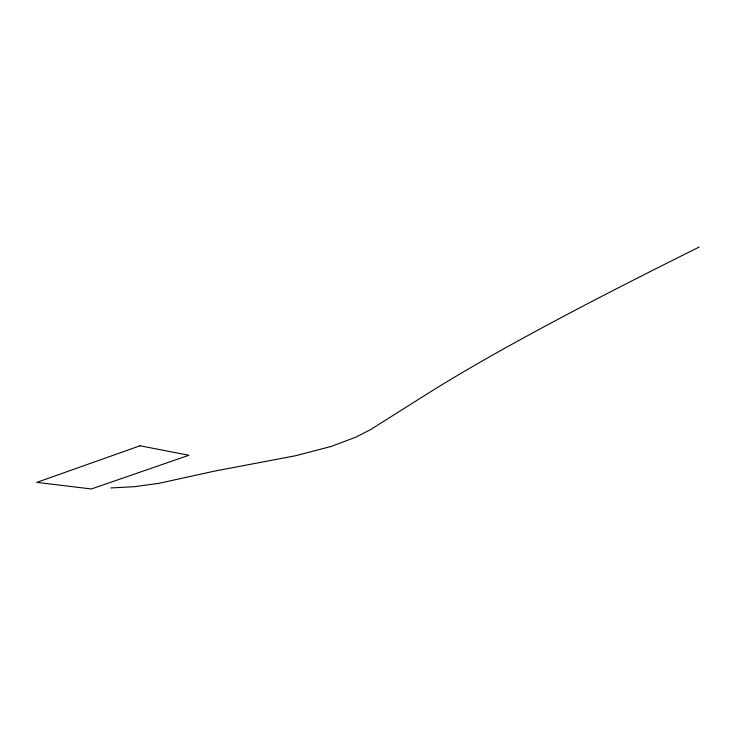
<?xml version="1.0" encoding="UTF-8"?>
<svg xmlns="http://www.w3.org/2000/svg" width="736" height="736" viewBox="0 0 736 736"><rect width="100%" height="100%" fill="white"/><g stroke="black" fill="none" stroke-linecap="round" stroke-linejoin="round"><path stroke-width="1.1" d="M699.2 247.038C629.197 281.897 559.452 317.345 491.344 355.792A1283.961 158.958 -19.8 0 0 431.48 391.193L370.567 429.603L355.755 437.202L331.485 446.356L295.504 455.759L214.572 471.104L159.123 483.294L134.513 486.68L110.906 487.94M140.033 445.768L36.8 482.384L91.374 488.962L188.904 455.271L140.033 445.768"/></g></svg>
